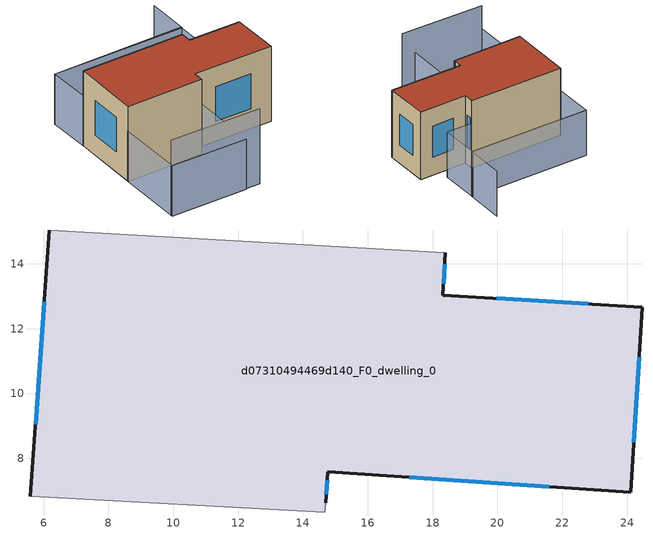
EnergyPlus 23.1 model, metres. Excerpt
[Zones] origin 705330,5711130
d07310494469d140_F0_dwelling_0
 floor ground (EU_floor_Construction): 24.12,6.95 24.46,12.67 18.32,13.03 18.39,14.34 6.18,15.05 5.6,6.84 14.67,6.35 14.7,6.64 14.77,7.59 z0
 wall outside (EU_wall_Construction): 5.6,6.84 6.18,15.05 / 18.39,14.34 18.32,13.03 24.46,12.67 24.12,6.95 14.77,7.59 14.7,6.64 z0:9
 wall adiabatic (EU_wall_Construction): 14.7,6.64 14.67,6.35 5.6,6.84 / 6.18,15.05 18.39,14.34 z0:9
 window (EU_Window_Construction): 21.59,7.12 17.29,7.42 / 14.75,7.33 14.72,6.89 / 5.75,9.05 6.02,12.83 / 18.37,13.98 18.34,13.38 / 19.98,12.93 22.81,12.77 / 24.37,11.13 24.21,8.49 z2.43:6.57
 roof outside (EU_roof_Construction): 24.46,12.67 24.12,6.95 14.77,7.59 14.7,6.64 14.67,6.35 5.6,6.84 6.18,15.05 18.39,14.34 18.32,13.03 z9
shading: 5.07,-0.87 15.82,-1.73 z0:9; 22.44,24.09 22.1,19.07 / 22.1,19.07 6.48,20.11 / 14.15,-1.66 5.05,-1.05 / 5.05,-1.05 5.59,6.96 / 5.59,6.96 14.69,6.35 / 14.69,6.35 14.15,-1.66 / 6.48,20.11 22.06,19.21 / 22.06,19.21 21.76,14.14 / 21.76,14.14 6.18,15.05 / 6.18,15.05 6.48,20.11 z0:6
[Building]
EU S2 Campaign: North Axis=0; Terrain=City; Solar Distribution=FullExterior
[Site:Location]
London: Latitude=51.5; Longitude=-0.5; Time Zone=0; Elevation=25
[SizingPeriod:WeatherFileDays]
AnnualSizingPeriod: Begin Month=1; Begin Day of Month=1; End Month=12; End Day of Month=31; Day of Week for Start Day=Monday; Use Weather File Daylight Saving Period=No; Use Weather File Rain and Snow Indicators=No
[MATERIAL]
EU_InternalMass_Material: Roughness=MediumRough; Thickness=0.1; Conductivity=1; Density=1800; Specific Heat=900; Thermal Absorptance=0.9; Solar Absorptance=0.7; Visible Absorptance=0.7
[MATERIAL:NOMASS] Roughness=MediumRough; Thermal Absorptance=0.9; Solar Absorptance=0.7; Visible Absorptance=0.7
Name | Thermal Resistance
EU_wall_NoMass | 0.555556
EU_roof_NoMass | 0.510204
EU_floor_NoMass | 1.68919
[WINDOWMATERIAL:SIMPLEGLAZINGSYSTEM]
EU_Window_SimpleGlazing: UFactor=3.96; Solar Heat Gain Coefficient=0.85; Visible Transmittance=0.85
[CONSTRUCTION]
EU_wall_Construction: EU_wall_NoMass
EU_roof_Construction: EU_roof_NoMass
EU_floor_Construction: EU_floor_NoMass
EU_InternalMass_Construction: EU_InternalMass_Material
EU_Window_Construction: EU_Window_SimpleGlazing
[ZONE]
d07310494469d140_F0_dwelling_0: Type=1; Multiplier=1; Ceiling Height=autocalculate; Volume=1186.93; Floor Area=autocalculate; Part of Total Floor Area=Yes
[INTERNALMASS]
d07310494469d140_F0_dwelling_0_EU_InternalMass: Construction=EU_InternalMass_Construction; Zone or ZoneList=d07310494469d140_F0_dwelling_0; Surface Area=131.881
[OTHEREQUIPMENT]
EU_Step8_InternalGain_d07310494469d140_F0_dwelling_0_f000: Fuel Type=Electricity; Zone or ZoneList or Space or SpaceList=d07310494469d140_F0_dwelling_0; Schedule=EU_Step8_GainSchedule_d07310494469d140_F0_dwelling_0_f000; Design Level Calculation Method=Watts/Area; Power per Zone Floor Area=1; Fraction Latent=0; Fraction Radiant=0; Fraction Lost=0; Carbon Dioxide Generation Rate=0; EndUse Subcategory=EU_Step8_InternalGains
[ZONEVENTILATION:DESIGNFLOWRATE]
EU_ConstantAir_d07310494469d140_F0_dwelling_0: Zone or ZoneList or Space or SpaceList=d07310494469d140_F0_dwelling_0; Schedule=EU_AlwaysOn; Design Flow Rate Calculation Method=AirChanges/Hour; Air Changes per Hour=0.48; Ventilation Type=Natural; Fan Pressure Rise=0; Fan Total Efficiency=1; Constant Term Coefficient=1; Temperature Term Coefficient=0; Velocity Term Coefficient=0; Velocity Squared Term Coefficient=0; Minimum Indoor Temperature=-100; Maximum Indoor Temperature=100; Delta Temperature=-100; Minimum Outdoor Temperature=-100; Maximum Outdoor Temperature=100; Maximum Wind Speed=40
[HVACTEMPLATE:THERMOSTAT]
EU_HeatOnly_d07310494469d140_F0_dwelling_0: Constant Heating Setpoint=20; Constant Cooling Setpoint=50
[HVACTEMPLATE:ZONE:IDEALLOADSAIRSYSTEM]
d07310494469d140_F0_dwelling_0: Template Thermostat=EU_HeatOnly_d07310494469d140_F0_dwelling_0; System Availability Schedule=EU_AlwaysOn; Maximum Heating Supply Air Temperature=50; Minimum Cooling Supply Air Temperature=13; Maximum Heating Supply Air Humidity Ratio=0.0156; Minimum Cooling Supply Air Humidity Ratio=0.0077; Heating Limit=NoLimit; Cooling Limit=NoLimit; Heating Availability Schedule=EU_AlwaysOn; Cooling Availability Schedule=EU_CoolingOff; Dehumidification Control Type=ConstantSensibleHeatRatio; Cooling Sensible Heat Ratio=0.7; Dehumidification Setpoint=60; Humidification Control Type=None; Humidification Setpoint=30; Outdoor Air Method=None; Outdoor Air Flow Rate per Person=0.00944; Outdoor Air Flow Rate per Zone Floor Area=0; Outdoor Air Flow Rate per Zone=0; Demand Controlled Ventilation Type=None; Outdoor Air Economizer Type=NoEconomizer; Heat Recovery Type=None; Sensible Heat Recovery Effectiveness=0.7; Latent Heat Recovery Effectiveness=0.65
[SIZING:ZONE]
d07310494469d140_F0_dwelling_0: Zone Cooling Design Supply Air Temperature Input Method=SupplyAirTemperature; Zone Cooling Design Supply Air Temperature=13; Zone Heating Design Supply Air Temperature Input Method=SupplyAirTemperature; Zone Heating Design Supply Air Temperature=50; Zone Cooling Design Supply Air Humidity Ratio=0.008; Zone Heating Design Supply Air Humidity Ratio=0.008; Cooling Design Air Flow Method=DesignDay; Cooling Design Air Flow Rate=0; Cooling Minimum Air Flow per Zone Floor Area=0.000762; Cooling Minimum Air Flow=0; Cooling Minimum Air Flow Fraction=0.2; Heating Design Air Flow Method=DesignDay; Heating Design Air Flow Rate=0; Heating Maximum Air Flow per Zone Floor Area=0.002032; Heating Maximum Air Flow=0.141576; Heating Maximum Air Flow Fraction=0.3; Account for Dedicated Outdoor Air System=No; Dedicated Outdoor Air System Control Strategy=NeutralSupplyAir; Dedicated Outdoor Air Low Setpoint Temperature for Design=autosize; Dedicated Outdoor Air High Setpoint Temperature for Design=autosize; Zone Load Sizing Method=Sensible Load Only No Latent Load; Zone Latent Cooling Design Supply Air Humidity Ratio Input Method=HumidityRatioDifference; Zone Cooling Design Supply Air Humidity Ratio Difference=0.005; Zone Latent Heating Design Supply Air Humidity Ratio Input Method=HumidityRatioDifference; Zone Humidification Design Supply Air Humidity Ratio Difference=0.005
[SCHEDULE:CONSTANT]
Name | Hourly Value
EU_AlwaysOn | 1
EU_CoolingOff | 0
[SCHEDULE:FILE]
EU_Step8_GainSchedule_d07310494469d140_F0_dwelling_0_f000: File=../../schedules/d07310494469d140/d07310494469d140_F0_dwelling_0_f000_gain.csv; Column Number=1; Rows to Skip at Top=0; Number of Hours of Data=8760; Column Separator=Comma; Interpolate to Timestep=No; Minutes per Item=60; Adjust Schedule for Daylight Savings=Yes
